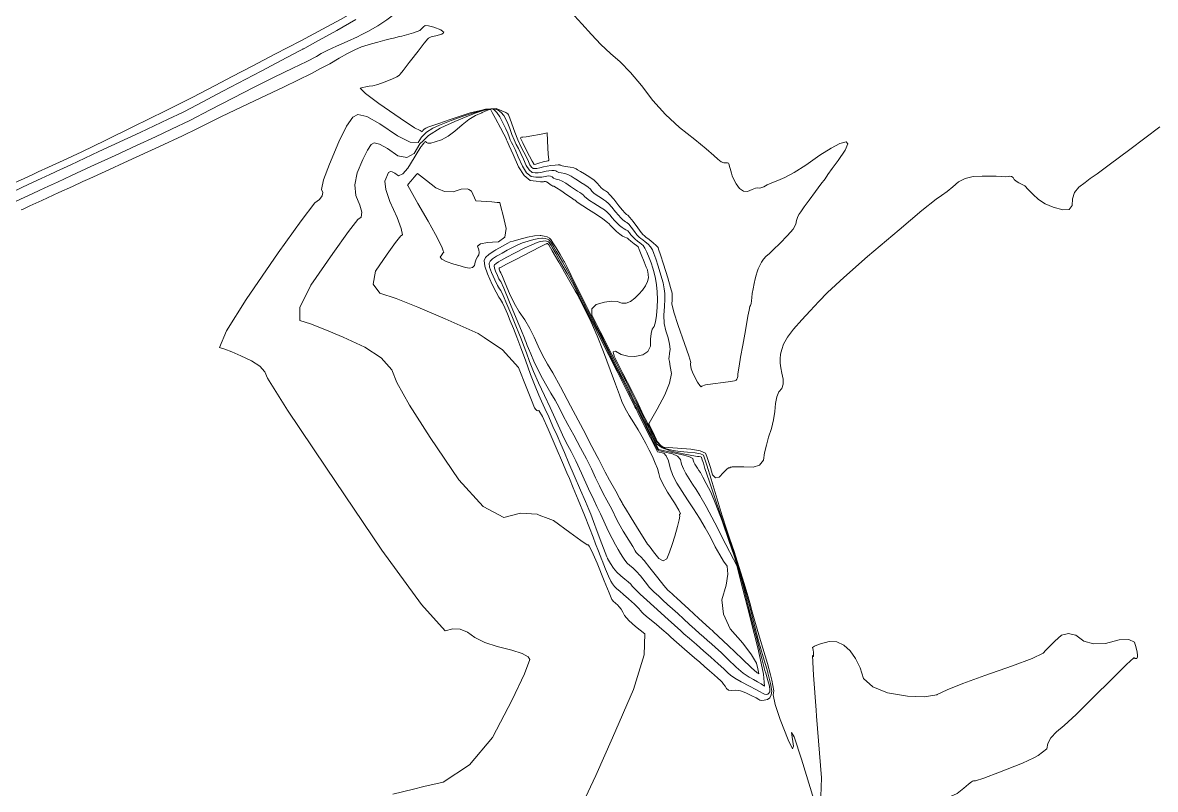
# Model space of a CAD drawing. Header units: inches. Extents: x 1337389 to 1347141, y 407035 to 414577.
# Drawn here: x 1343262 to 1344337, y 412902 to 413630 of the extents above; entities that cross this region are included whole.
import ezdxf

# ---------------------------------------------------------------- set-up
doc = ezdxf.new("R2010")
doc.units = ezdxf.units.IN
doc.header["$MEASUREMENT"] = 0
doc.layers.add('Topo', color=7, linetype='Continuous', lineweight=15, true_color=0x459900)

msp = doc.modelspace()

# ---------------------------------------------------------------- linework, layer by layer
at = {"layer": 'Topo'}
for p, q in [((1343611.8829, 413615.1971, 730), (1343613.802, 413615.6619, 730)), ((1343613.802, 413615.6619, 730), (1343619.628, 413617.0761, 730)), ((1343869.535, 413227.009, 740), (1343867.672, 413228.012, 740)), ((1343752.2628, 413162.3501, 740), (1343760.841, 413158.9648, 740))]:
    msp.add_line(p, q, dxfattribs=at)
for points, elevation in [([(1343583.0258, 413618.6411), (1343589.321, 413621.882), (1343598.902, 413627.2522), (1343607.585, 413632.9279), (1343615.3701, 413638.911), (1343622.2579, 413645.1992), (1343628.309, 413650.8299), (1343633.5249, 413655.803), (1343637.9039, 413660.118), (1343640.9978, 413662.8661)], 725), ([(1343578.1207, 413633.123), (1343559.9, 413622.9101), (1343539.8459, 413611.6961), (1343529.5129, 413605.959), (1343528.9019, 413605.697), (1343528.4009, 413605.4671), (1343528.011, 413605.2661), (1343527.7319, 413605.096), (1343527.1848, 413604.8119), (1343526.3701, 413604.4119), (1343525.287, 413603.898), (1343512.509, 413597.1629), (1343488.0362, 413584.2091), (1343451.8668, 413565.0338), (1343427.389, 413552.085), (1343414.6031, 413545.3601), (1343413.5081, 413544.8611), (1343399.679, 413538.4129), (1343373.1169, 413526.0159), (1343333.8199, 413507.6688), (1343307.2261, 413495.258), (1343293.335, 413488.782), (1343292.147, 413488.24), (1343287.446, 413486.0579), (1343279.234, 413482.2363), (1343267.5089, 413476.774), (1343252.171, 413469.629)], 720), ([(1343575.7309, 413640.1802), (1343563.5643, 413633.3759), (1343546.454, 413624.103), (1343525.6881, 413613.081), (1343501.2659, 413600.311), (1343479.5899, 413588.939), (1343460.6621, 413578.9659), (1343444.4801, 413570.3909), (1343423.369, 413559.5681), (1343397.331, 413546.4959), (1343366.3638, 413531.1762), (1343339.8121, 413518.22), (1343317.6771, 413507.6279), (1343299.957, 413499.4011), (1343286.2201, 413493.0201), (1343276.4659, 413488.485), (1343270.6948, 413485.797), (1343263.1448, 413482.279), (1343253.8161, 413477.9329)], 715), ([(1343696.572, 413546.909), (1343701.363, 413548.0721), (1343711.3449, 413548.7679), (1343716.702, 413546.6169), (1343720.4261, 413544.8959), (1343722.517, 413543.6069), (1343722.9751, 413542.749), (1343724.2182, 413539.5439), (1343726.2457, 413533.992), (1343729.0589, 413526.0929), (1343731.9191, 413518.972), (1343734.826, 413512.6271), (1343737.7799, 413507.0602), (1343740.21, 413502.293), (1343742.1141, 413498.327), (1343743.494, 413495.162), (1343744.9311, 413492.9791), (1343746.4231, 413491.777), (1343747.9732, 413491.557), (1343750.1141, 413491.7139), (1343752.8471, 413492.2501), (1343756.172, 413493.1639), (1343759.7021, 413493.9217), (1343763.4382, 413494.5261), (1343767.3789, 413494.9751), (1343770.1609, 413495.1579), (1343771.7829, 413495.0762), (1343772.247, 413494.7299), (1343774.0359, 413494.2749), (1343777.152, 413493.712), (1343781.5931, 413493.0411), (1343785.0041, 413492.2831), (1343787.3861, 413491.4381), (1343788.738, 413490.5059), (1343791.3359, 413488.8539), (1343795.181, 413486.481), (1343800.2729, 413483.3881), (1343804.3441, 413480.485), (1343807.3951, 413477.774), (1343809.4269, 413475.2549), (1343811.1969, 413473.309), (1343812.7061, 413471.9369), (1343813.954, 413471.138), (1343815.1071, 413470.3951), (1343816.1659, 413469.7058), (1343817.129, 413469.072), (1343819.4119, 413466.6312), (1343823.0122, 413462.382), (1343827.9307, 413456.3271), (1343831.48, 413452.026), (1343833.6581, 413449.478), (1343834.465, 413448.6839), (1343835.191, 413448.0749), (1343835.8341, 413447.65), (1343836.395, 413447.4101), (1343838.249, 413445.244), (1343841.3958, 413441.151), (1343845.835, 413435.1321), (1343849.0502, 413430.914), (1343851.041, 413428.4961), (1343851.808, 413427.878), (1343853.643, 413426.445), (1343856.545, 413424.196), (1343860.5152, 413421.1308), (1343863.3632, 413418.5761), (1343865.0912, 413416.5301), (1343865.698, 413414.995), (1343867.436, 413409.699), (1343870.308, 413400.643), (1343874.3108, 413387.8269), (1343877.036, 413378.7089), (1343878.4839, 413373.2881), (1343878.6528, 413371.5649), (1343878.6829, 413369.294), (1343878.5731, 413366.476), (1343878.3229, 413363.1111), (1343880.1798, 413355.1269), (1343884.1432, 413342.5261), (1343890.2112, 413325.3071), (1343894.2219, 413313.561), (1343896.1751, 413307.288), (1343896.0709, 413306.4869), (1343896.0929, 413305.2289), (1343896.242, 413303.513), (1343896.5179, 413301.34), (1343897.6861, 413298.1312), (1343899.7461, 413293.8869), (1343902.699, 413288.608), (1343904.8371, 413285.3611), (1343906.1598, 413284.1471), (1343906.668, 413284.965), (1343910.3091, 413285.9581), (1343917.0839, 413287.1269), (1343926.9918, 413288.4709), (1343933.8957, 413289.41), (1343937.798, 413289.946), (1343938.697, 413290.078), (1343939.4399, 413290.6072), (1343940.0261, 413291.533), (1343940.4559, 413292.857), (1343940.7979, 413294.458), (1343941.0529, 413296.336), (1343941.22, 413298.4931), (1343942.0559, 413303.8121), (1343943.5599, 413312.2961), (1343945.7321, 413323.9431), (1343947.605, 413334.3511), (1343949.1771, 413343.5181), (1343950.4478, 413351.4451), (1343951.5241, 413357.0932), (1343952.4059, 413360.4599), (1343953.0921, 413361.547), (1343953.6151, 413363.3261), (1343953.9719, 413365.797), (1343954.1661, 413368.9609), (1343954.62, 413372.7677), (1343955.3339, 413377.2179), (1343956.308, 413382.3113), (1343957.2689, 413386.7), (1343958.216, 413390.3841), (1343959.1501, 413393.3631), (1343960.3221, 413396.402), (1343961.7322, 413399.4999), (1343963.379, 413402.6579), (1343965.3969, 413405.5601), (1343967.7859, 413408.208), (1343970.545, 413410.6002), (1343974.867, 413414.685), (1343980.7518, 413420.463), (1343988.201, 413427.9332), (1343993.3221, 413434.031), (1343996.1159, 413438.756), (1343996.5829, 413442.1078), (1343997.5092, 413445.2031), (1343998.8951, 413448.0401), (1344000.7402, 413450.6201), (1344004.0028, 413455.1138), (1344008.685, 413461.521), (1344014.784, 413469.842), (1344019.7891, 413476.6701), (1344023.702, 413482.0059), (1344026.521, 413485.849), (1344030.6391, 413491.644), (1344036.0561, 413499.3919), (1344042.7709, 413509.091), (1344045.3179, 413514.9831), (1344043.697, 413517.0669), (1344037.9069, 413515.3431), (1344029.624, 413511.0739), (1344018.8489, 413504.26), (1344005.581, 413494.9001), (1343994.4829, 413487.804), (1343985.556, 413482.9699), (1343978.8, 413480.398), (1343973.196, 413478.103), (1343968.746, 413476.0832), (1343965.45, 413474.3389), (1343962.8869, 413473.3029), (1343961.0592, 413472.9749), (1343959.9639, 413473.3549), (1343957.7789, 413472.951), (1343954.503, 413471.7648), (1343950.1382, 413469.795), (1343946.177, 413470.0541), (1343942.621, 413472.54), (1343939.4701, 413477.255), (1343937.132, 413481.2681), (1343935.6081, 413484.58), (1343934.8969, 413487.1909), (1343934.2301, 413489.582), (1343933.6059, 413491.7538), (1343933.0261, 413493.7069), (1343932.5718, 413495.1919), (1343932.245, 413496.2091), (1343932.0441, 413496.7569), (1343931.2069, 413497.07), (1343929.733, 413497.1471), (1343927.6218, 413496.9881), (1343924.9861, 413498.1001), (1343921.8229, 413500.4829), (1343918.133, 413504.1378), (1343910.865, 413510.3539), (1343900.0179, 413519.131), (1343885.5931, 413530.4701), (1343872.342, 413542.841), (1343860.267, 413556.2448), (1343849.368, 413570.6811), (1343839.0348, 413582.9521), (1343829.2679, 413593.059), (1343820.067, 413601.0019), (1343810.921, 413609.6402), (1343801.8319, 413618.9731), (1343792.799, 413629.0012), (1343782.1461, 413640.4469)], 730), ([(1343619.628, 413617.0761), (1343621.6089, 413617.5561), (1343632.6799, 413620.5531), (1343638.7829, 413622.6569), (1343639.919, 413623.867), (1343641.1451, 413625.0621), (1343642.4619, 413626.24), (1343643.869, 413627.4028), (1343647.083, 413627.301), (1343652.1029, 413625.9322), (1343658.929, 413623.297), (1343660.6861, 413621.787)], 730), ([(1343254.8592, 413460.368), (1343263.7729, 413464.5211), (1343270.5861, 413467.695), (1343278.009, 413471.1241), (1343286.0411, 413474.8079), (1343294.6828, 413478.747), (1343308.1119, 413484.954), (1343326.3302, 413493.4271), (1343349.336, 413504.168), (1343369.79, 413513.661), (1343387.6911, 413521.9081), (1343403.039, 413528.9079), (1343420.4229, 413537.3657), (1343439.8431, 413547.2831), (1343461.2978, 413558.6569), (1343481.5151, 413569.049), (1343500.4941, 413578.4601), (1343518.2332, 413586.888), (1343531.585, 413593.435), (1343540.5481, 413598.1002), (1343545.1221, 413600.8842), (1343551.5101, 413604.167), (1343559.7111, 413607.9489), (1343569.726, 413612.2311), (1343579.596, 413616.875), (1343583.0258, 413618.6411)], 725), ([(1343586.5699, 413608.1771), (1343592.8291, 413610.198), (1343598.833, 413611.832)], 730), ([(1343598.833, 413611.832), (1343605.5691, 413613.6659), (1343611.8829, 413615.1971)], 730), ([(1343661.1919, 413620.73), (1343659.8501, 413619.271), (1343653.9451, 413617.88), (1343649.7421, 413616.676), (1343647.242, 413615.6609), (1343646.4441, 413614.8341), (1343643.0919, 413610.6761), (1343637.1851, 413603.1861), (1343630.0329, 413594.0399)], 730), ([(1343660.6861, 413621.787), (1343661.511, 413621.0769), (1343661.1919, 413620.73)], 730), ([(1343544.607, 413586.546), (1343553.363, 413591.1039), (1343562.2331, 413596.5009), (1343570.1938, 413600.975), (1343577.2449, 413604.5239), (1343583.388, 413607.15), (1343586.5699, 413608.1771)], 730), ([(1343630.0329, 413594.0399), (1343628.724, 413592.366), (1343622.9701, 413584.9312), (1343621.763, 413583.3251)], 730), ([(1343260.0361, 413452.267), (1343261.939, 413453.1529), (1343268.5718, 413456.1902), (1343279.936, 413461.3758), (1343296.031, 413468.7132), (1343308.999, 413474.6491), (1343318.8401, 413479.1851), (1343325.5549, 413482.32), (1343339.9, 413488.9099), (1343361.8729, 413498.955), (1343391.4749, 413512.456), (1343413.4569, 413522.6482), (1343427.819, 413529.5311), (1343434.561, 413533.1052), (1343450.5211, 413540.935), (1343475.6999, 413553.0221), (1343510.0969, 413569.3641), (1343535.9848, 413582.0579), (1343544.607, 413586.546)], 730), ([(1343621.763, 413583.3251), (1343619.9261, 413580.881), (1343619.5892, 413580.217), (1343616.9879, 413578.777), (1343612.1221, 413576.559), (1343604.992, 413573.5661), (1343599.0389, 413571.438), (1343594.2621, 413570.1759), (1343590.6629, 413569.7801), (1343587.4639, 413569.2991), (1343584.6661, 413568.7341), (1343582.2679, 413568.0848), (1343587.37, 413562.976), (1343599.9731, 413553.4078), (1343620.076, 413539.381), (1343633.735, 413530.4549), (1343639.021, 413527.6531)], 730), ([(1343656.9059, 413534.5488), (1343667.5259, 413538.1349), (1343686.7573, 413544.528), (1343696.572, 413546.909)], 730), ([(1343696.7391, 413546.5589), (1343702.8069, 413548.0319), (1343709.5412, 413548.5019), (1343713.1561, 413547.0499), (1343716.1851, 413544.921), (1343718.6291, 413542.1149), (1343720.489, 413538.6321), (1343722.39, 413534.4521), (1343724.3331, 413529.576), (1343726.317, 413524.004), (1343728.3351, 413518.98), (1343730.3859, 413514.5042), (1343732.47, 413510.577), (1343734.7431, 413505.932), (1343737.2041, 413500.5711), (1343739.8541, 413494.4921), (1343742.6131, 413490.299), (1343745.4789, 413487.991), (1343748.4549, 413487.5681), (1343751.236, 413487.505), (1343753.8252, 413487.803), (1343756.2198, 413488.4609), (1343758.764, 413489.008), (1343761.4551, 413489.443), (1343764.2939, 413489.766), (1343766.5049, 413489.743), (1343768.088, 413489.3751), (1343769.042, 413488.6619), (1343770.749, 413488.024), (1343773.2091, 413487.462), (1343776.4229, 413486.9769), (1343779.518, 413485.996), (1343782.494, 413484.5219), (1343785.352, 413482.553), (1343788.492, 413480.4898), (1343791.916, 413478.332), (1343795.6229, 413476.0801), (1343798.5869, 413473.9671), (1343800.8079, 413471.9932), (1343802.287, 413470.1589), (1343804.1439, 413468.379), (1343806.378, 413466.6532), (1343808.9899, 413464.983), (1343811.404, 413463.427), (1343813.6189, 413461.9849), (1343815.636, 413460.658), (1343818.1581, 413458.323), (1343821.185, 413454.9821), (1343824.7182, 413450.634), (1343827.6228, 413447.1941), (1343829.901, 413444.6619), (1343831.553, 413443.0388), (1343833.0361, 413441.7931), (1343834.3518, 413440.924), (1343835.5002, 413440.433), (1343837.257, 413438.7619), (1343839.6219, 413435.9101), (1343842.5951, 413431.879), (1343845.1038, 413428.7681), (1343847.147, 413426.5761), (1343848.726, 413425.3051), (1343850.684, 413423.7579), (1343853.0219, 413421.936), (1343855.7389, 413419.8382), (1343857.998, 413417.308), (1343859.797, 413414.3469), (1343861.1369, 413410.9539), (1343862.936, 413405.794), (1343865.194, 413398.865), (1343867.911, 413390.1691), (1343869.8599, 413382.9591), (1343871.0429, 413377.2361), (1343871.4588, 413373.0001), (1343871.532, 413367.4181), (1343871.262, 413360.4891), (1343870.649, 413352.215), (1343871.0191, 413344.4899), (1343872.3709, 413337.315), (1343874.7058, 413330.6899), (1343876.0809, 413324.8832), (1343876.4969, 413319.895), (1343875.9519, 413315.7259), (1343875.606, 413312.8201), (1343875.456, 413311.1772), (1343875.5039, 413310.797), (1343875.905, 413308.2621), (1343876.6589, 413303.573), (1343877.7651, 413296.73), (1343876.072, 413287.6898), (1343871.5789, 413276.4519), (1343864.2879, 413263.0178), (1343859.3229, 413254.0729), (1343856.6841, 413249.617), (1343856.372, 413249.65), (1343856.225, 413249.5441), (1343856.2418, 413249.3001), (1343856.425, 413248.917), (1343856.5498, 413248.6529), (1343856.625, 413248.498), (1343857.7741, 413246.15), (1343860.0472, 413241.5), (1343863.4509, 413234.5379), (1343864.5921, 413232.0632), (1343867.9157, 413228.3125), (1343868.983, 413227.6416)], 735), ([(1343867.672, 413228.012), (1343867.6469, 413228.0321), (1343863.6081, 413232.3182), (1343860.7969, 413238.0681), (1343858.5631, 413242.6081), (1343856.9072, 413245.9381), (1343855.8269, 413248.057), (1343854.0091, 413251.7759), (1343851.4518, 413257.095), (1343848.1569, 413264.0119), (1343844.4969, 413271.545), (1343840.4741, 413279.6929), (1343836.0861, 413288.456), (1343831.768, 413296.9761), (1343827.519, 413305.252), (1343823.34, 413313.2859), (1343822.389, 413317.568), (1343824.6668, 413318.098), (1343830.175, 413314.8771), (1343836.3211, 413313.202), (1343843.1082, 413313.075), (1343850.5339, 413314.4942), (1343855.4791, 413317.711), (1343857.944, 413322.7259), (1343857.9288, 413329.5399), (1343858.5062, 413334.971), (1343859.675, 413339.0212), (1343861.4379, 413341.6889), (1343862.8039, 413346.06), (1343863.776, 413352.1331), (1343864.352, 413359.91), (1343864.515, 413367.3441), (1343864.266, 413374.4349), (1343863.603, 413381.1839), (1343862.6838, 413387.2089), (1343861.5099, 413392.5102), (1343860.0799, 413397.0868), (1343858.4361, 413401.8879), (1343856.5771, 413406.9139), (1343854.5028, 413412.164), (1343852.632, 413416.0409), (1343850.964, 413418.545), (1343849.4988, 413419.676), (1343847.7251, 413421.0721), (1343845.644, 413422.732), (1343843.253, 413424.6571), (1343841.1571, 413426.621), (1343839.3549, 413428.6251), (1343837.848, 413430.6697), (1343836.2639, 413432.2799), (1343834.605, 413433.456), (1343832.8699, 413434.198), (1343830.8821, 413435.5109), (1343828.6402, 413437.3931), (1343826.1451, 413439.846), (1343823.766, 413442.362), (1343821.504, 413444.9399), (1343819.358, 413447.5811), (1343816.9041, 413450.0159), (1343814.1431, 413452.2432), (1343811.0732, 413454.2639), (1343807.7011, 413456.4577), (1343804.0269, 413458.8269), (1343800.05, 413461.3702), (1343797.0909, 413463.4489), (1343795.148, 413465.0621), (1343794.2211, 413466.2119), (1343792.83, 413467.4479), (1343790.9729, 413468.772), (1343788.651, 413470.183), (1343785.6479, 413472.125), (1343781.9651, 413474.6), (1343777.602, 413477.6061), (1343774.0318, 413479.71), (1343771.2529, 413480.913), (1343769.2669, 413481.2131), (1343767.4612, 413481.7729), (1343765.8361, 413482.5939), (1343764.392, 413483.6739), (1343762.8492, 413484.3291), (1343761.2101, 413484.557), (1343759.4719, 413484.359), (1343757.825, 413484.093), (1343756.2691, 413483.7589), (1343754.8029, 413483.356), (1343752.3589, 413483.2959), (1343748.9359, 413483.5791), (1343744.5351, 413484.204), (1343740.2948, 413487.6189), (1343736.2141, 413493.8221), (1343732.2938, 413502.8141), (1343729.2759, 413509.571), (1343727.16, 413514.094), (1343725.9461, 413516.3811), (1343724.7511, 413518.9879), (1343723.5761, 413521.915), (1343722.42, 413525.16), (1343720.563, 413529.36), (1343718.0029, 413534.514), (1343714.742, 413540.6231), (1343711.9438, 413544.9461), (1343709.61, 413547.483), (1343707.7381, 413548.2349), (1343704.2508, 413547.991), (1343699.147, 413546.753), (1343696.9899, 413546.0361)], 740), ([(1343697.6871, 413544.582), (1343698.143, 413544.7841), (1343702.4801, 413546.6851), (1343704.8798, 413547.7119), (1343705.343, 413547.866), (1343705.6939, 413547.951), (1343705.934, 413547.9679), (1343706.0631, 413547.916), (1343707.7041, 413544.9699), (1343710.855, 413539.1311), (1343715.518, 413530.3971), (1343718.7351, 413524.268), (1343720.508, 413520.7441), (1343720.8351, 413519.8251), (1343721.1678, 413518.997), (1343721.506, 413518.2591), (1343721.8502, 413517.6108), (1343723.809, 413513.21), (1343727.3841, 413505.0579), (1343732.5739, 413493.1519), (1343737.976, 413484.939), (1343743.5909, 413480.418), (1343749.4179, 413479.59), (1343753.482, 413479.087), (1343755.7818, 413478.9092), (1343756.318, 413479.056), (1343756.8871, 413479.179), (1343757.49, 413479.2759), (1343758.1251, 413479.3481), (1343759.1941, 413478.9139), (1343760.696, 413477.9729), (1343762.6309, 413476.525), (1343764.174, 413475.522), (1343765.324, 413474.9631), (1343766.0831, 413474.8489), (1343768.5451, 413473.4241), (1343772.7099, 413470.69), (1343778.5789, 413466.6459), (1343782.804, 413463.761), (1343785.386, 413462.0331), (1343786.323, 413461.464), (1343787.073, 413460.929), (1343787.634, 413460.4301), (1343788.008, 413459.9661), (1343790.038, 413458.5179), (1343793.7229, 413456.087), (1343799.063, 413452.6709), (1343803.997, 413449.4901), (1343808.5261, 413446.542), (1343812.6489, 413443.8288), (1343815.6511, 413441.7079), (1343817.5309, 413440.1809), (1343818.2899, 413439.2471), (1343819.9092, 413437.53), (1343822.388, 413435.0299), (1343825.727, 413431.7481), (1343828.7271, 413429.228), (1343831.3879, 413427.4721), (1343833.7101, 413426.479), (1343835.272, 413425.798), (1343836.074, 413425.4289), (1343836.116, 413425.3721), (1343837.211, 413424.4751), (1343839.359, 413422.7371), (1343842.5611, 413420.1589), (1343844.7668, 413418.385), (1343845.976, 413417.416), (1343846.1891, 413417.252), (1343847.267, 413414.7729), (1343849.209, 413409.9811), (1343852.0159, 413402.8741), (1343853.9359, 413397.9829), (1343854.967, 413395.309), (1343855.1092, 413394.8519), (1343855.3128, 413393.442), (1343855.5782, 413391.0791), (1343855.904, 413387.7631), (1343855.1369, 413384.146), (1343853.2779, 413380.2269), (1343850.3261, 413376.0081), (1343846.9761, 413372.1361), (1343843.2269, 413368.612), (1343839.0799, 413365.435), (1343834.889, 413363.8319), (1343830.654, 413363.801), (1343826.3749, 413365.3439), (1343820.8861, 413365.65), (1343814.186, 413364.7202), (1343806.2751, 413362.5539), (1343802.3291, 413358.4649), (1343802.346, 413352.4551), (1343806.326, 413344.5219), (1343810.1581, 413336.884), (1343813.8399, 413329.5421), (1343817.3719, 413322.4949), (1343821.2679, 413314.8362), (1343825.5281, 413306.563), (1343830.1509, 413297.678), (1343834.3819, 413289.4591), (1343838.2221, 413281.9051), (1343841.6699, 413275.0179), (1343844.832, 413268.615), (1343847.708, 413262.694), (1343850.2989, 413257.2572), (1343852.7412, 413252.2271), (1343855.0349, 413247.6042), (1343857.182, 413243.3892), (1343859.3531, 413239.066), (1343861.5471, 413234.636), (1343863.766, 413230.0991), (1343869.089, 413226.2601), (1343877.5171, 413223.1211), (1343889.0499, 413220.6811), (1343897.3591, 413219.016), (1343902.443, 413218.127), (1343904.3031, 413218.012), (1343905.6058, 413217.7751), (1343906.3529, 413217.4171), (1343906.5439, 413216.9378), (1343907.1601, 413214.987), (1343908.2009, 413211.5651), (1343909.6671, 413206.671), (1343913.6179, 413194.8221), (1343920.053, 413176.0181), (1343928.9721, 413150.258), (1343936.041, 413129.447), (1343941.257, 413113.585), (1343944.6222, 413102.6721), (1343948.2619, 413089.8852), (1343952.1769, 413075.224), (1343954.7, 413065.2672)], 745), ([(1343642.51, 412904.2751), (1343660.971, 412908.675), (1343685.9671, 412925.062), (1343707.786, 412951.1211), (1343726.429, 412986.854), (1343738.3301, 413011.5409), (1343743.488, 413025.1828), (1343741.9031, 413027.779), (1343736.156, 413030.6761), (1343726.249, 413033.8751), (1343712.18, 413037.3749), (1343700.4769, 413041.4061), (1343691.1411, 413045.9659), (1343684.171, 413051.056), (1343677.154, 413053.8249), (1343670.088, 413054.272), (1343662.975, 413052.3969), (1343640.5089, 413077.3531), (1343602.692, 413129.1409), (1343549.5219, 413207.7589), (1343513.302, 413262.173), (1343494.0318, 413292.3829), (1343491.711, 413298.3871), (1343486.7351, 413303.9379), (1343479.103, 413309.0331), (1343468.8168, 413313.6738), (1343460.2829, 413317.315), (1343453.5021, 413319.9541), (1343448.475, 413321.5929), (1343455.2791, 413337.3821), (1343473.9148, 413367.322), (1343504.3828, 413411.4121), (1343526.166, 413441.9371), (1343539.265, 413458.896), (1343543.679, 413462.289), (1343546.1692, 413465.574), (1343546.7341, 413468.75), (1343545.375, 413471.8172), (1343547.4399, 413480.8628), (1343552.93, 413495.8881), (1343561.8439, 413516.892), (1343569.2968, 413531.768), (1343575.289, 413540.5161), (1343579.8189, 413543.1359), (1343588.3609, 413541.03), (1343600.916, 413534.1961), (1343617.4829, 413522.6362), (1343629.5749, 413516.6562), (1343637.193, 413516.2559), (1343640.3358, 413521.4363), (1343640.806, 413521.896)], 735), ([(1343657.6581, 413532.8841), (1343659.161, 413533.548), (1343668.7129, 413537.297), (1343679.9769, 413541.327), (1343692.9521, 413545.6401), (1343696.7391, 413546.5589)], 735), ([(1343696.9899, 413546.0361), (1343692.428, 413544.5201), (1343683.366, 413541.0039), (1343671.9591, 413536.2068), (1343658.7871, 413530.384)], 740), ([(1343663.065, 413520.913), (1343665.7721, 413522.3989), (1343672.2299, 413527.1347), (1343678.913, 413533.186), (1343685.459, 413538.1448), (1343691.869, 413542.011), (1343697.6871, 413544.582)], 745), ([(1343639.021, 413527.6531), (1343640.9521, 413526.6301), (1343641.7269, 413527.9059), (1343642.887, 413529.041), (1343644.4319, 413530.0351), (1343646.3628, 413530.8892), (1343654.061, 413533.5889), (1343656.9059, 413534.5488)], 730), ([(1343640.806, 413521.896), (1343645.0461, 413526.0452), (1343651.32, 413530.082), (1343657.6581, 413532.8841)], 735), ([(1343658.7871, 413530.384), (1343658.2088, 413530.1291), (1343647.204, 413523.0482), (1343642.0212, 413517.975)], 740), ([(1343868.983, 413227.6416), (1343870.4773, 413226.9097), (1343874.855, 413226.5109), (1343883.719, 413225.892), (1343896.3021, 413225.1151), (1343905.121, 413223.5153), (1343910.176, 413221.0941), (1343911.467, 413217.85), (1343913.02, 413213.3741), (1343914.8369, 413207.665), (1343916.9169, 413200.7221), (1343919.6741, 413197.5899), (1343923.1071, 413198.2671), (1343927.2179, 413202.7551), (1343930.188, 413205.746), (1343932.0178, 413207.2419), (1343932.7091, 413207.2429), (1343933.2131, 413207.3141), (1343933.5319, 413207.4569), (1343933.6649, 413207.6709), (1343933.832, 413207.824), (1343934.032, 413207.917), (1343934.2659, 413207.949), (1343934.785, 413208.023), (1343935.5892, 413208.1399), (1343936.6779, 413208.2999), (1343940.34, 413208.2989), (1343946.5751, 413208.1379), (1343955.3841, 413207.8179), (1343961.622, 413209.9119), (1343965.2899, 413214.4219), (1343966.3869, 413221.3469), (1343968.0051, 413228.694), (1343970.143, 413236.463), (1343972.802, 413244.6539), (1343974.776, 413252.717), (1343976.066, 413260.652), (1343976.672, 413268.457), (1343977.9609, 413274.7401), (1343979.9329, 413279.4989), (1343982.5879, 413282.734), (1343983.9082, 413286.769), (1343983.894, 413291.6031), (1343982.546, 413297.2363), (1343981.6141, 413302.3059), (1343981.0989, 413306.8142), (1343981.001, 413310.759), (1343981.5099, 413315.089), (1343982.6271, 413319.803), (1343984.3499, 413324.901), (1343988.1149, 413331.255), (1343993.919, 413338.863), (1344001.7651, 413347.727), (1344009.7379, 413356.5322), (1344017.838, 413365.2809), (1344026.0659, 413373.9711), (1344041.5072, 413388.24), (1344064.163, 413408.0872), (1344094.0339, 413433.5132), (1344115.6959, 413451.6241), (1344129.1511, 413462.422), (1344134.398, 413465.9061), (1344139.6811, 413469.807), (1344145.0012, 413474.1271), (1344150.3581, 413478.8641), (1344156.7941, 413482.1269), (1344164.31, 413483.9148), (1344172.906, 413484.2279), (1344180.2271, 413484.3349), (1344186.273, 413484.2339), (1344191.042, 413483.928), (1344194.809, 413483.875), (1344197.572, 413484.0778), (1344199.3322, 413484.5339), (1344200.9011, 413484.2211), (1344202.28, 413483.1359), (1344203.4701, 413481.281), (1344205.3351, 413479.537), (1344207.8771, 413477.902), (1344211.0941, 413476.377), (1344213.431, 413475.067), (1344214.8852, 413473.97), (1344215.459, 413473.0861), (1344217.561, 413470.8489), (1344221.1929, 413467.2571), (1344226.355, 413462.31), (1344232.7879, 413458.1731), (1344240.492, 413454.844), (1344249.4668, 413452.3239), (1344255.498, 413452.838), (1344258.5841, 413456.387), (1344258.7258, 413462.971), (1344260.8001, 413468.843), (1344264.8068, 413474.0021), (1344270.7468, 413478.4489), (1344275.624, 413482.0391), (1344279.4399, 413484.771), (1344282.193, 413486.645), (1344293.5039, 413495), (1344313.3719, 413509.8349), (1344341.7979, 413531.1511)], 735), ([(1343642.0212, 413517.975), (1343638.9461, 413514.9659), (1343633.4331, 413505.8831), (1343626.446, 413502.1381), (1343617.983, 413503.7329), (1343608.0461, 413510.6668), (1343600.515, 413514.7659), (1343595.391, 413516.0302), (1343592.674, 413514.458), (1343589.0801, 413509.211), (1343584.609, 413500.2879), (1343579.262, 413487.6881), (1343577.0381, 413476.2631), (1343577.9379, 413466.011), (1343581.9609, 413456.933), (1343583.639, 413450.109), (1343582.9718, 413445.539), (1343579.9601, 413443.223), (1343571.0222, 413431.65), (1343556.1569, 413410.8199), (1343535.3659, 413380.7331), (1343524.894, 413359.5702), (1343524.7419, 413347.332), (1343534.9089, 413344.0181), (1343548.6211, 413338.68), (1343565.8779, 413331.3179), (1343586.68, 413321.9329), (1343602.113, 413311.628), (1343612.1759, 413300.4041), (1343616.87, 413288.261), (1343629.036, 413266.802), (1343648.675, 413236.0302), (1343675.786, 413195.942), (1343699.1219, 413170.6039), (1343718.6829, 413160.0151), (1343734.4699, 413164.1761), (1343750.1491, 413163.184), (1343752.2628, 413162.3501)], 740), ([(1343609.1541, 413487.8769), (1343610.963, 413488.9228), (1343612.669, 413488.5029), (1343615.1759, 413487.1379), (1343618.484, 413484.8302), (1343622.6271, 413486.4841), (1343627.6051, 413492.1), (1343633.4179, 413501.678), (1343637.4029, 413508.2201), (1343639.562, 413511.726), (1343639.8929, 413512.196), (1343640.552, 413513.0338), (1343641.538, 413514.24), (1343642.735, 413515.673)], 745), ([(1343642.735, 413515.673), (1343642.8521, 413515.813), (1343643.729, 413516.859), (1343644.1714, 413517.3734), (1343644.548, 413517.0742), (1343645.292, 413516.494), (1343646.4069, 413515.6289), (1343649.1531, 413515.7539), (1343653.5309, 413516.8702), (1343659.539, 413518.977), (1343663.065, 413520.913)], 745), ([(1343699.979, 413331.0119), (1343694.258, 413334.8321), (1343662.9399, 413348.962), (1343636.958, 413360.0449), (1343616.3149, 413368.0811), (1343601.0078, 413373.0711), (1343594.509, 413381.7582), (1343596.8159, 413394.1438), (1343607.9308, 413410.2281), (1343615.8772, 413421.3632), (1343620.6551, 413427.55), (1343622.2662, 413428.788), (1343621.1101, 413434.6432), (1343617.1892, 413445.1151), (1343610.5011, 413460.2049), (1343606.637, 413471.663), (1343605.5942, 413479.4889), (1343609.1541, 413487.8769)], 745), ([(1343679.0558, 413398.5058), (1343677.087, 413399.026), (1343671.0291, 413400.8459), (1343663.929, 413403.1599), (1343659.6749, 413405.3962), (1343658.2661, 413407.5549), (1343659.7041, 413409.6359), (1343660.7319, 413411.0771), (1343661.351, 413411.877), (1343661.559, 413412.037), (1343661.0869, 413413.5232), (1343659.9328, 413416.3351), (1343658.1, 413420.4729), (1343653.6691, 413428.882), (1343646.6399, 413441.5599), (1343637.015, 413458.508), (1343630.5669, 413469.8191), (1343627.2991, 413475.4921), (1343627.2089, 413475.5271), (1343627.1401, 413475.5649), (1343627.092, 413475.6072), (1343627.0669, 413475.6531), (1343628.103, 413476.9461), (1343630.2021, 413479.487), (1343633.3639, 413483.2749), (1343635.4821, 413485.776), (1343636.5571, 413486.9911), (1343636.5891, 413486.9181), (1343639.5001, 413484.6282), (1343645.289, 413480.1189), (1343653.9571, 413473.3921), (1343656.1291, 413472.465)], 750), ([(1343656.1291, 413472.465), (1343662.3309, 413469.8169), (1343670.411, 413469.395), (1343678.198, 413472.125), (1343684.058, 413472.411), (1343685.2759, 413471.7429)], 750), ([(1343685.2759, 413471.7429), (1343687.991, 413470.2529), (1343692.0041, 413461.0481)], 750), ([(1343692.0041, 413461.0481), (1343707.2691, 413459.853), (1343712.3572, 413459.4549), (1343714.8999, 413459.256)], 750), ([(1343714.8999, 413459.256), (1343715.9108, 413455.1541), (1343717.9321, 413446.9522), (1343720.9651, 413434.647), (1343719.4921, 413426.296), (1343713.5139, 413421.8971), (1343707.8999, 413421.6578)], 750), ([(1343707.8999, 413421.6578), (1343703.03, 413421.4499), (1343696.4428, 413420.0588), (1343693.7532, 413417.724), (1343694.9591, 413414.4449), (1343695.3191, 413411.7011), (1343694.8349, 413409.4921), (1343693.505, 413407.82), (1343692.383, 413405.5809), (1343691.468, 413402.7781), (1343690.7609, 413399.4091), (1343688.9641, 413397.4399), (1343686.0779, 413396.87), (1343682.103, 413397.701), (1343679.0558, 413398.5058)], 750), ([(1343711.151, 413414.4611), (1343717.3519, 413417.8579), (1343722.304, 413420.5712), (1343724.8016, 413421.9383), (1343727.5469, 413422.6689), (1343732.9961, 413424.1079), (1343741.1578, 413426.2618), (1343747.8579, 413427.534), (1343753.0949, 413427.9259), (1343753.629, 413427.857)], 750), ([(1343713.45, 413409.3701), (1343716.9001, 413411.26), (1343721.919, 413413.9611), (1343726.7421, 413416.505), (1343731.3699, 413418.892), (1343736.3259, 413420.9781), (1343741.6109, 413422.7612), (1343747.2241, 413424.2421), (1343751.832, 413425.1171), (1343754.8348, 413425.3411)], 755), ([(1343715.7492, 413404.2789), (1343716.448, 413404.662), (1343721.5339, 413407.3498), (1343728.6941, 413411.0761), (1343737.9268, 413415.841), (1343745.1048, 413419.286), (1343750.2249, 413421.413), (1343753.29, 413422.222), (1343755.8059, 413422.6999), (1343756.0909, 413422.7209)], 760), ([(1343753.629, 413427.857), (1343756.8692, 413427.4369), (1343759.8051, 413426.653), (1343761.901, 413425.5731), (1343763.159, 413424.198), (1343765.269, 413421.1502), (1343768.2309, 413416.4279), (1343772.0471, 413410.0331), (1343774.6548, 413405.6571), (1343776.056, 413403.301), (1343776.249, 413402.9649), (1343778.4699, 413398.509), (1343782.718, 413389.9339), (1343788.9951, 413377.2389), (1343794.3071, 413366.5279), (1343798.6549, 413357.8011), (1343802.039, 413351.0571), (1343806.776, 413341.612), (1343812.8671, 413329.464), (1343820.3121, 413314.6129), (1343826.3959, 413302.5581), (1343831.1199, 413293.2971), (1343834.484, 413286.832), (1343837.5629, 413280.8512), (1343840.3572, 413275.3551), (1343842.8659, 413270.3431), (1343845.1671, 413265.6841), (1343847.2599, 413261.3761), (1343849.1451, 413257.4188), (1343851.4731, 413252.678), (1343854.2431, 413247.152), (1343857.4569, 413240.8402), (1343860.1421, 413235.525), (1343862.2971, 413231.204), (1343865.5481, 413224.5538)], 750), ([(1343754.8348, 413425.3411), (1343755.4329, 413425.3858), (1343758.0291, 413425.0499), (1343760.0477, 413424.5109), (1343761.49, 413423.768), (1343762.3549, 413422.822), (1343763.8061, 413420.7259), (1343765.8429, 413417.4791), (1343768.468, 413413.0809), (1343771.2929, 413408.2731), (1343774.3198, 413403.0561), (1343777.548, 413397.43), (1343781.1269, 413390.794), (1343785.0561, 413383.147), (1343789.3361, 413374.4911), (1343792.959, 413367.1869), (1343795.924, 413361.2362), (1343798.231, 413356.6381), (1343803.5551, 413346.021), (1343811.8951, 413329.3852), (1343823.251, 413306.731), (1343831.5241, 413290.2799), (1343836.7129, 413280.0308), (1343838.817, 413275.986), (1343840.744, 413272.2431), (1343842.4919, 413268.8039), (1343844.062, 413265.669), (1343845.5019, 413262.753), (1343846.8119, 413260.057), (1343847.991, 413257.582), (1343850.2039, 413253.1292), (1343853.4521, 413246.6989), (1343857.7332, 413238.2922), (1343860.9311, 413231.9829), (1343863.047, 413227.772), (1343865.1131, 413223.546)], 755), ([(1343756.0909, 413422.7209), (1343757.772, 413422.8469), (1343759.189, 413422.6631), (1343760.2911, 413422.369), (1343761.0791, 413421.9629), (1343761.5511, 413421.4471), (1343762.3429, 413420.302), (1343763.455, 413418.529), (1343764.8879, 413416.128), (1343767.9308, 413410.8891), (1343772.5839, 413402.811), (1343778.8469, 413391.8949), (1343783.7839, 413383.078), (1343787.394, 413376.3612), (1343789.678, 413371.7429), (1343791.6102, 413367.8461), (1343793.192, 413364.6709), (1343794.4231, 413362.2179), (1343800.333, 413350.4301), (1343810.922, 413329.3069), (1343826.1911, 413298.849), (1343836.652, 413278.0021), (1343842.305, 413266.765), (1343843.1509, 413265.1391), (1343843.9249, 413263.6362), (1343844.6279, 413262.2539), (1343845.258, 413260.994), (1343845.837, 413259.822), (1343846.3629, 413258.7391), (1343846.837, 413257.744), (1343848.9359, 413253.58), (1343852.66, 413246.2461), (1343858.0081, 413235.7428), (1343861.7211, 413228.441), (1343863.797, 413224.3401), (1343864.6772, 413222.5388)], 760), ([(1343966.6921, 413014.7261), (1343967.3769, 413012.186), (1343969.5249, 413005.0449), (1343970.8721, 412999.684), (1343971.4182, 412996.1021), (1343971.1611, 412994.301), (1343970.4829, 412992.994), (1343969.3839, 412992.1809), (1343967.862, 412991.8608), (1343966.1399, 412992.1331), (1343964.2151, 412992.997), (1343962.09, 412994.4511), (1343958.0429, 412996.7479), (1343952.0758, 412999.8879), (1343944.1879, 413003.871), (1343938.1107, 413007.3079), (1343933.843, 413010.1977), (1343931.385, 413012.5422), (1343927.4669, 413016.1588), (1343922.0889, 413021.05), (1343915.2509, 413027.215), (1343908.445, 413033.2781), (1343901.6699, 413039.2391), (1343894.9272, 413045.0978), (1343889.757, 413049.6259), (1343886.16, 413052.8219), (1343884.1359, 413054.6851), (1343880.4211, 413058.053), (1343875.0138, 413062.9249), (1343867.9161, 413069.3009), (1343861.0811, 413075.4962), (1343854.508, 413081.509), (1343848.1971, 413087.341), (1343843.5341, 413091.8141), (1343840.5179, 413094.926), (1343839.1499, 413096.6791), (1343836.8799, 413098.8529), (1343833.708, 413101.4481), (1343829.6352, 413104.4641), (1343825.9981, 413107.9641), (1343822.797, 413111.9451), (1343820.032, 413116.409), (1343818.165, 413119.424), (1343817.195, 413120.9901), (1343817.123, 413121.1072), (1343816.9741, 413121.4079), (1343816.7502, 413121.894), (1343816.4501, 413122.5649), (1343814.7881, 413126.9281), (1343811.764, 413134.9851), (1343807.3769, 413146.7349), (1343803.8341, 413156.09), (1343801.1351, 413163.0509), (1343799.2781, 413167.6161), (1343796.058, 413175.276), (1343791.473, 413186.0321), (1343785.5229, 413199.8819), (1343780.4219, 413211.77), (1343776.1699, 413221.6958), (1343772.7671, 413229.6612), (1343769.1551, 413237.9811), (1343765.3329, 413246.657), (1343761.303, 413255.6891), (1343757.7002, 413263.661), (1343754.525, 413270.5731), (1343751.778, 413276.4251), (1343748.311, 413284.8429), (1343744.1249, 413295.8299), (1343739.218, 413309.3841), (1343734.8501, 413321.1911), (1343731.018, 413331.251), (1343727.7241, 413339.564), (1343724.7319, 413347.022), (1343722.0401, 413353.626), (1343719.6489, 413359.3748), (1343717.486, 413363.9369), (1343715.551, 413367.3119), (1343713.8429, 413369.5002), (1343711.2041, 413374.259), (1343707.6311, 413381.5881), (1343703.1261, 413391.4878), (1343700.555, 413399.0151), (1343699.919, 413404.1691), (1343701.217, 413406.9491), (1343704.556, 413410.1579), (1343709.934, 413413.794), (1343711.151, 413414.4611)], 750), ([(1343963.943, 413017.039), (1343965.2411, 413011.0681), (1343966.3628, 412999.6409), (1343963.165, 413001.8301), (1343959.6249, 413003.9999), (1343955.743, 413006.1509), (1343951.518, 413008.2841), (1343946.0731, 413012.214), (1343939.405, 413017.9403), (1343931.516, 413025.4629), (1343924.981, 413031.628), (1343919.8001, 413036.4361), (1343915.9732, 413039.8859), (1343912.1641, 413043.2791), (1343908.373, 413046.6149), (1343904.599, 413049.8941), (1343900.148, 413053.8631), (1343895.019, 413058.52), (1343889.2139, 413063.866), (1343883.805, 413068.8129), (1343878.7919, 413073.359), (1343874.1749, 413077.506), (1343869.7302, 413081.5359), (1343865.4541, 413085.4471), (1343861.3491, 413089.2398), (1343857.122, 413093.6789), (1343852.7721, 413098.7619), (1343848.3, 413104.4908), (1343844.3951, 413108.9952), (1343841.0561, 413112.273), (1343838.283, 413114.326), (1343835.808, 413116.708), (1343833.6289, 413119.418), (1343831.747, 413122.4569), (1343829.613, 413125.9029), (1343827.226, 413129.7571), (1343824.588, 413134.0191), (1343821.4581, 413139.9242), (1343817.8361, 413147.4721), (1343813.7221, 413156.665), (1343810.5608, 413163.5402), (1343808.353, 413168.099), (1343807.0988, 413170.341), (1343804.0341, 413176.7569), (1343799.1591, 413187.346), (1343792.4742, 413202.1091), (1343786.9492, 413213.8902), (1343782.582, 413222.6889), (1343779.3758, 413228.508), (1343775.768, 413235.6799), (1343771.7591, 413244.2079), (1343767.349, 413254.0891), (1343762.5391, 413264.6601), (1343757.3299, 413275.92), (1343751.7199, 413287.8701), (1343746.973, 413298.617), (1343743.0899, 413308.162), (1343740.0699, 413316.505), (1343737.3811, 413323.7732), (1343735.0231, 413329.966), (1343732.995, 413335.0829), (1343730.0731, 413342.2702), (1343726.2559, 413351.528), (1343721.5452, 413362.8571), (1343718.0039, 413370.9219), (1343715.6339, 413375.7228), (1343714.4331, 413377.262), (1343712.577, 413380.6069), (1343710.066, 413385.7599), (1343706.8979, 413392.7211), (1343705.091, 413398.0121), (1343704.6442, 413401.6358), (1343705.557, 413403.5911), (1343707.904, 413405.846), (1343711.6851, 413408.4031), (1343713.45, 413409.3701)], 755), ([(1343864.6772, 413222.5388), (1343870.488, 413221.3101), (1343872.949, 413218.6499), (1343874.9639, 413213.945), (1343876.535, 413207.195), (1343879.2277, 413200.1021), (1343883.0431, 413192.666), (1343887.981, 413184.8869), (1343893.183, 413176.7409), (1343898.6481, 413168.226), (1343904.3771, 413159.344), (1343909.7659, 413150.3669), (1343914.815, 413141.295), (1343919.5231, 413132.128), (1343923.7278, 413124.499), (1343927.4291, 413118.4071), (1343930.6271, 413113.853), (1343931.43, 413106.2561), (1343929.8361, 413095.6179), (1343925.847, 413081.937), (1343927.1319, 413068.194), (1343933.6901, 413054.3872), (1343945.5229, 413040.518), (1343953.8429, 413029.5608), (1343958.6509, 413021.519), (1343959.9471, 413016.389), (1343960.6689, 413013.0659), (1343960.818, 413011.5501), (1343960.3939, 413011.8399), (1343959.9239, 413012.1279), (1343959.4089, 413012.4141), (1343958.8491, 413012.697), (1343954.035, 413017.1189), (1343944.9679, 413025.682), (1343931.6479, 413038.3829), (1343922.4959, 413047.0959), (1343917.5119, 413051.8209), (1343916.6961, 413052.5559), (1343915.884, 413053.2798), (1343915.0759, 413053.9911), (1343914.271, 413054.6899), (1343910.539, 413058.0991), (1343903.8789, 413064.2181), (1343894.2919, 413073.0469), (1343887.1889, 413079.5721), (1343882.5701, 413083.7931), (1343880.434, 413085.7121), (1343878.3781, 413087.575), (1343876.4009, 413089.3843), (1343874.5019, 413091.139), (1343870.7113, 413095.5439), (1343865.0271, 413102.5981), (1343857.451, 413112.3029), (1343851.9091, 413119.137), (1343848.403, 413123.098), (1343846.9308, 413124.188), (1343845.6169, 413125.453), (1343844.46, 413126.8909), (1343843.4611, 413128.5039), (1343841.06, 413132.3821), (1343837.258, 413138.524), (1343832.054, 413146.9301), (1343827.8431, 413154.192), (1343824.6239, 413160.3098), (1343822.3979, 413165.283), (1343819.7288, 413170.7182), (1343816.6159, 413176.6141), (1343813.0593, 413182.973), (1343809.4201, 413190.0121), (1343805.698, 413197.7309), (1343801.8938, 413206.1321), (1343797.18, 413215.684), (1343791.5559, 413226.3881), (1343785.0219, 413238.2439), (1343779.427, 413248.5329), (1343774.7709, 413257.255), (1343771.0541, 413264.4101), (1343767.244, 413271.3901), (1343763.3421, 413278.1962), (1343759.3469, 413284.8261), (1343755.3322, 413292.1251), (1343751.297, 413300.091), (1343747.2441, 413308.7259), (1343744.1631, 413315.5271), (1343742.056, 413320.494), (1343740.9222, 413323.6269), (1343739.9119, 413326.3552), (1343739.027, 413328.6811), (1343738.265, 413330.6019), (1343735.4142, 413337.519), (1343730.4727, 413349.431), (1343723.4409, 413366.338), (1343718.5229, 413377.906), (1343715.7171, 413384.1351), (1343715.0231, 413385.0229), (1343713.951, 413386.9559), (1343712.5, 413389.932), (1343710.6712, 413393.953), (1343709.6269, 413397.0101), (1343709.3681, 413399.1021), (1343709.8959, 413400.2321), (1343711.251, 413401.535), (1343713.4347, 413403.011), (1343715.7492, 413404.2789)], 760), ([(1343812.0069, 413119.1057), (1343811.677, 413119.9241), (1343808.511, 413127.9379), (1343805.7621, 413135.067), (1343803.4309, 413141.312), (1343799.8989, 413150.3398), (1343795.165, 413162.1511), (1343789.2311, 413176.7452), (1343784.4732, 413188.342), (1343780.8909, 413196.9411), (1343778.4849, 413202.5419), (1343774.3229, 413212.2621), (1343768.4061, 413226.0991), (1343760.734, 413244.055), (1343755.2709, 413255.9341), (1343752.0179, 413261.7361), (1343750.976, 413261.461), (1343749.929, 413261.797), (1343748.8799, 413262.7429), (1343747.8269, 413264.2999), (1343744.7701, 413271.4322), (1343739.708, 413284.1378), (1343732.6421, 413302.4203), (1343717.492, 413319.3179), (1343699.979, 413331.0119)], 745), ([(1343865.5481, 413224.5538), (1343887.0091, 413220.0139), (1343894.2909, 413217.947), (1343898.125, 413216.0821), (1343898.5119, 413214.4201), (1343899.1749, 413212.674), (1343900.114, 413210.843), (1343901.3299, 413208.9279), (1343902.611, 413206.9229), (1343903.956, 413204.826), (1343905.367, 413202.64), (1343907.7052, 413198.4611), (1343910.9702, 413192.29), (1343915.1621, 413184.127), (1343920.1469, 413172.3619), (1343925.9231, 413156.995), (1343932.4921, 413138.0258), (1343937.431, 413123.5628), (1343940.7401, 413113.607), (1343942.421, 413108.1571), (1343945.889, 413095.2591), (1343951.144, 413074.9139), (1343955.5038, 413057.7041)], 750), ([(1343953.8959, 413072.8301), (1343953.2108, 413075.534), (1343950.6361, 413084.5109), (1343946.824, 413097.187), (1343941.774, 413113.5631), (1343937.3079, 413127.656), (1343933.4259, 413139.4651), (1343930.1271, 413148.9908), (1343926.0301, 413161.6771), (1343921.1351, 413177.5221), (1343915.4398, 413196.5281), (1343911.397, 413209.818), (1343909.0051, 413217.3941), (1343908.264, 413219.256), (1343905.3639, 413220.6451), (1343900.3021, 413221.5631), (1343893.0812, 413222.0101), (1343886.1071, 413222.7639), (1343879.3799, 413223.827), (1343872.9001, 413225.197), (1343869.535, 413227.009)], 740), ([(1343865.1131, 413223.546), (1343878.748, 413220.6619), (1343883.62, 413218.298), (1343886.5449, 413215.0141), (1343887.5233, 413210.808), (1343889.2009, 413206.388), (1343891.5789, 413201.755), (1343894.656, 413196.9079), (1343897.8969, 413191.8319), (1343901.302, 413186.5262), (1343904.872, 413180.9919), (1343910.7789, 413170.435), (1343919.0239, 413154.855), (1343929.6051, 413134.2529), (1343936.662, 413120.515), (1343940.198, 413113.6351), (1343940.202, 413113.5984), (1343940.1909, 413113.553), (1343940.194, 413113.52), (1343940.2089, 413113.4869), (1343940.2381, 413113.4539), (1343943.5121, 413100.547), (1343950.0312, 413074.7651), (1343956.35, 413049.75)], 755), ([(1343760.841, 413158.9648), (1343765.7228, 413157.0391), (1343781.1892, 413145.743), (1343791.9261, 413138.1061), (1343797.9331, 413134.128), (1343798.7301, 413133.9299)], 740), ([(1343799.7592, 413132.7809), (1343802.3207, 413127.9861), (1343807.2681, 413116.653), (1343814.0501, 413099.8129), (1343818.724, 413088.3161), (1343821.291, 413082.1621), (1343821.7501, 413081.3511), (1343822.3411, 413080.5869), (1343823.064, 413079.869), (1343823.9191, 413079.1988), (1343825.0821, 413078.2109), (1343826.553, 413076.9059), (1343828.3331, 413075.2841), (1343830.042, 413073.059), (1343831.682, 413070.2299), (1343833.2511, 413066.7991), (1343837.2511, 413062.1911), (1343843.681, 413056.4048), (1343852.5409, 413049.441), (1343851.8779, 413029.51), (1343841.6941, 412996.613), (1343821.9869, 412950.75), (1343806.0139, 412914.739), (1343793.7731, 412888.579)], 740), ([(1343798.7301, 413133.9299), (1343799.2089, 413133.8111), (1343799.7592, 413132.7809)], 740), ([(1343876.9338, 413046.608), (1343874.5798, 413048.7151), (1343868.854, 413053.891), (1343863.5468, 413058.5121), (1343858.6591, 413062.5781), (1343854.1911, 413066.0899), (1343851.0679, 413068.748), (1343849.2889, 413070.5509), (1343848.855, 413071.4999), (1343846.6749, 413073.8559), (1343842.75, 413077.6193), (1343837.078, 413082.7901), (1343832.3891, 413086.9491), (1343828.682, 413090.097), (1343825.9578, 413092.2338), (1343823.6539, 413094.5209), (1343821.77, 413096.9571), (1343820.307, 413099.543), (1343818.1371, 413104.2321), (1343815.2599, 413111.0261), (1343812.0069, 413119.1057)], 745), ([(1343971.8721, 413010.469), (1343969.0061, 413021.3711), (1343962.446, 413043.174), (1343957.6261, 413059.47), (1343954.5481, 413070.256), (1343953.8959, 413072.8301)], 740), ([(1343954.7, 413065.2672), (1343956.3672, 413058.6879), (1343960.6111, 413042.84), (1343964.911, 413027.68), (1343969.2658, 413013.2079), (1343969.4569, 413012.4479)], 745), ([(1343955.5038, 413057.7041), (1343958.1859, 413047.1201), (1343963.597, 413026.2109), (1343966.6921, 413014.7261)], 750), ([(1343969.4569, 413012.4479), (1343971.996, 413002.3431), (1343973.1011, 412995.0849), (1343972.581, 412991.4338), (1343971.207, 412988.7841), (1343968.979, 412987.1359), (1343965.895, 412986.4889), (1343963.523, 412986.2739), (1343961.8619, 412986.4922), (1343960.9119, 412987.143), (1343958.3811, 412988.5339), (1343954.269, 412990.6669), (1343948.577, 412993.5411), (1343943.485, 412995.3143), (1343938.9929, 412995.986), (1343935.102, 412995.5568), (1343932.1019, 412996.046), (1343929.993, 412997.4542), (1343928.774, 412999.78), (1343927.425, 413001.8121), (1343925.9451, 413003.5501), (1343924.334, 413004.9929), (1343921.789, 413007.2831), (1343918.3098, 413010.4181), (1343913.898, 413014.3988), (1343909.3499, 413018.416), (1343904.6689, 413022.468), (1343899.8521, 413026.5571), (1343895.005, 413030.7153), (1343890.1261, 413034.9428), (1343885.2161, 413039.2419), (1343880.034, 413043.8319), (1343876.9338, 413046.608)], 745), ([(1343956.35, 413049.75), (1343959.796, 413036.109), (1343963.943, 413017.039)], 755), ([(1344130.0619, 412991.6579), (1344117.822, 412989.7211), (1344102.013, 412990.321), (1344082.933, 412993.5061), (1344069.061, 412999.0661), (1344060.3997, 413006.9997), (1344056.9471, 413017.3081), (1344052.6779, 413026.056), (1344047.593, 413033.241), (1344041.6909, 413038.8661), (1344035.043, 413041.8548), (1344027.65, 413042.2079), (1344019.511, 413039.9249), (1344014.2039, 413038.049), (1344013.6471, 413037.7179)], 740), ([(1344258.6419, 413049.0039), (1344255.0001, 413049.9519), (1344248.3651, 413048.112), (1344242.1341, 413042.5979), (1344237.1368, 413037.9291), (1344233.376, 413034.104), (1344230.8501, 413031.1241), (1344220.341, 413026.1039), (1344201.8491, 413019.043), (1344175.3731, 413009.9419), (1344154.634, 413002.3519), (1344139.6301, 412996.273), (1344130.3612, 412991.7051), (1344130.0619, 412991.6579)], 740), ([(1344221.941, 412931.7621), (1344226.3281, 412933.924), (1344234.281, 412940.1459), (1344235.2261, 412945.2171), (1344238.2878, 412950.6122), (1344243.468, 412956.3309), (1344250.7661, 412962.3731), (1344262.1261, 412972.913), (1344277.5491, 412987.95), (1344297.035, 413007.4841), (1344310.171, 413020.4462), (1344316.9569, 413026.837), (1344317.3939, 413026.656), (1344317.7869, 413026.479), (1344318.1361, 413026.308), (1344318.442, 413026.1421), (1344318.814, 413026.064), (1344319.2551, 413026.0731), (1344319.7629, 413026.171), (1344320.1641, 413026.7409), (1344320.4579, 413027.7842), (1344320.6453, 413029.2991), (1344320.268, 413032.1268), (1344319.3269, 413036.2679), (1344317.8219, 413041.723), (1344312.441, 413044.24), (1344303.1849, 413043.821), (1344290.053, 413040.466), (1344278.818, 413040.0639), (1344269.4799, 413042.6147), (1344262.039, 413048.1199), (1344258.6419, 413049.0039)], 740), ([(1344013.6471, 413037.7179), (1344011.7289, 413036.577), (1344012.0861, 413035.5109), (1344012.4008, 413033.9619), (1344012.6751, 413031.928), (1344012.907, 413029.4111), (1344012.8209, 413028.091), (1344012.418, 413027.968), (1344011.6979, 413029.0421), (1344012.779, 413010.1699), (1344015.2499, 412976.8849)], 740), ([(1344015.2499, 412976.8849), (1344015.6611, 412971.352), (1344020.3431, 412912.588), (1344019.5311, 412886.2009), (1344013.2239, 412892.1901), (1344001.4222, 412930.5561), (1343994.2651, 412951.761), (1343991.751, 412955.8041), (1343993.8829, 412942.6861), (1343992.8371, 412940.3539), (1343988.6159, 412948.8099), (1343981.218, 412968.0528), (1343976.481, 412982.245), (1343974.4031, 412991.3861), (1343974.9849, 412995.4761), (1343973.1861, 413005.4709), (1343971.8721, 413010.469)], 740), ([(1344142.907, 412894.9721), (1344149.109, 412897.788), (1344155.4618, 412902.9421), (1344160.0299, 412906.595), (1344162.8139, 412908.7459), (1344163.8139, 412909.3953), (1344164.771, 412909.767), (1344165.684, 412909.8641), (1344166.5541, 412909.6832), (1344174.4581, 412912.4049), (1344189.395, 412918.0268), (1344211.3659, 412926.551), (1344221.941, 412931.7621)], 740), ([(1343613.2788, 412897.196), (1343632.8, 412901.9611), (1343642.51, 412904.2751)], 735)]:
    msp.add_lwpolyline(points, dxfattribs=dict(at, elevation=elevation))
for points, elevation in [([(1343759.6879, 413525.4609), (1343760.552, 413510.992), (1343760.8861, 413505.6582), (1343761.1201, 413502.2219), (1343761.255, 413500.686), (1343761.2329, 413499.65), (1343761.053, 413499.1122), (1343760.715, 413499.074), (1343759.0719, 413498.6579), (1343756.1228, 413497.8659), (1343751.8677, 413496.6969), (1343748.9909, 413495.9231), (1343747.491, 413495.545), (1343747.367, 413495.563), (1343747.2489, 413495.6577), (1343747.134, 413495.832), (1343747.0248, 413496.0841), (1343745.677, 413498.6541), (1343743.0899, 413503.543), (1343739.2659, 413510.7501), (1343736.5719, 413515.96), (1343735.0079, 413519.173), (1343734.5751, 413520.39), (1343734.6911, 413521.1619), (1343735.3569, 413521.4921), (1343736.5731, 413521.3769), (1343739.816, 413521.7679), (1343745.089, 413522.6631), (1343752.3898, 413524.0621), (1343757.257, 413524.9949)], 725), ([(1343790.7688, 413367.4909), (1343801.664, 413345.7581), (1343807.39, 413332.749), (1343813.396, 413317.595), (1343819.681, 413300.2979), (1343824.6761, 413286.6391), (1343828.381, 413276.6188), (1343830.796, 413270.2371), (1343833.882, 413263.663), (1343837.639, 413256.899), (1343842.067, 413249.9429), (1343846.1919, 413243.1882), (1343850.014, 413236.6329), (1343853.534, 413230.2781), (1343856.769, 413224.0161), (1343859.7199, 413217.8477), (1343862.3868, 413211.7732), (1343864.46, 413206.4549), (1343865.9389, 413201.8942), (1343866.8229, 413198.0909), (1343869.5689, 413192.1598), (1343874.1761, 413184.1), (1343880.6439, 413173.9108), (1343884.751, 413167.037), (1343886.497, 413163.4769), (1343885.882, 413163.2309), (1343885.5511, 413162.7839), (1343885.5031, 413162.1349), (1343885.7392, 413161.285), (1343885.0701, 413157.7131), (1343883.4959, 413151.4179), (1343881.018, 413142.4009), (1343878.5118, 413134.311), (1343875.977, 413127.1479), (1343873.4137, 413120.91), (1343870.046, 413118.877), (1343865.8739, 413121.048), (1343860.8981, 413127.4222), (1343857.523, 413131.714), (1343855.7499, 413133.9229), (1343855.5788, 413134.0499), (1343855.4261, 413134.1969), (1343855.2918, 413134.365), (1343855.1749, 413134.5519), (1343852.5079, 413138.8611), (1343847.289, 413147.2909), (1343839.52, 413159.8409), (1343834.227, 413168.4601), (1343831.412, 413173.1471), (1343831.0751, 413173.9009), (1343828.897, 413177.895), (1343824.878, 413185.1298), (1343819.0189, 413195.6042), (1343814.8051, 413203.266), (1343812.2371, 413208.1168), (1343811.314, 413210.1549), (1343810.1701, 413212.473), (1343808.8051, 413215.07), (1343807.22, 413217.947), (1343802.23, 413227.4348), (1343793.837, 413243.534), (1343782.0411, 413266.2449), (1343772.49, 413284.1839), (1343765.184, 413297.3521), (1343760.124, 413305.7489), (1343755.4859, 413314.2179), (1343751.2681, 413322.7601), (1343747.4712, 413331.3741), (1343743.2099, 413339.6898), (1343738.486, 413347.7092), (1343733.298, 413355.4301), (1343728.4931, 413363.817), (1343724.0691, 413372.8701), (1343720.0279, 413382.589), (1343717.271, 413389.1469), (1343715.8, 413392.546), (1343715.6129, 413392.7851), (1343715.3249, 413393.304), (1343714.9351, 413394.104), (1343714.443, 413395.185), (1343714.1629, 413396.0069), (1343714.0931, 413396.569), (1343714.2349, 413396.8732), (1343714.5989, 413397.2231), (1343715.1859, 413397.6201), (1343715.9959, 413398.0629), (1343721.149, 413400.7401), (1343730.645, 413405.648), (1343744.4851, 413412.7888), (1343753.883, 413417.595), (1343758.8401, 413420.0659), (1343759.356, 413420.202), (1343759.78, 413420.2821), (1343760.1111, 413420.3072), (1343760.3489, 413420.2761), (1343760.535, 413420.2269), (1343760.6669, 413420.158), (1343760.747, 413420.0709), (1343760.8796, 413419.8791), (1343761.0671, 413419.5801), (1343761.3077, 413419.1762), (1343764.569, 413413.505), (1343770.848, 413402.5661), (1343780.147, 413386.36), (1343786.442, 413375.363), (1343789.7321, 413369.5751), (1343790.0191, 413368.9949), (1343790.262, 413368.505), (1343790.4599, 413368.1069)], 765)]:
    msp.add_lwpolyline(points, close=True, dxfattribs=dict(at, elevation=elevation))

doc.saveas('drawing.dxf')
